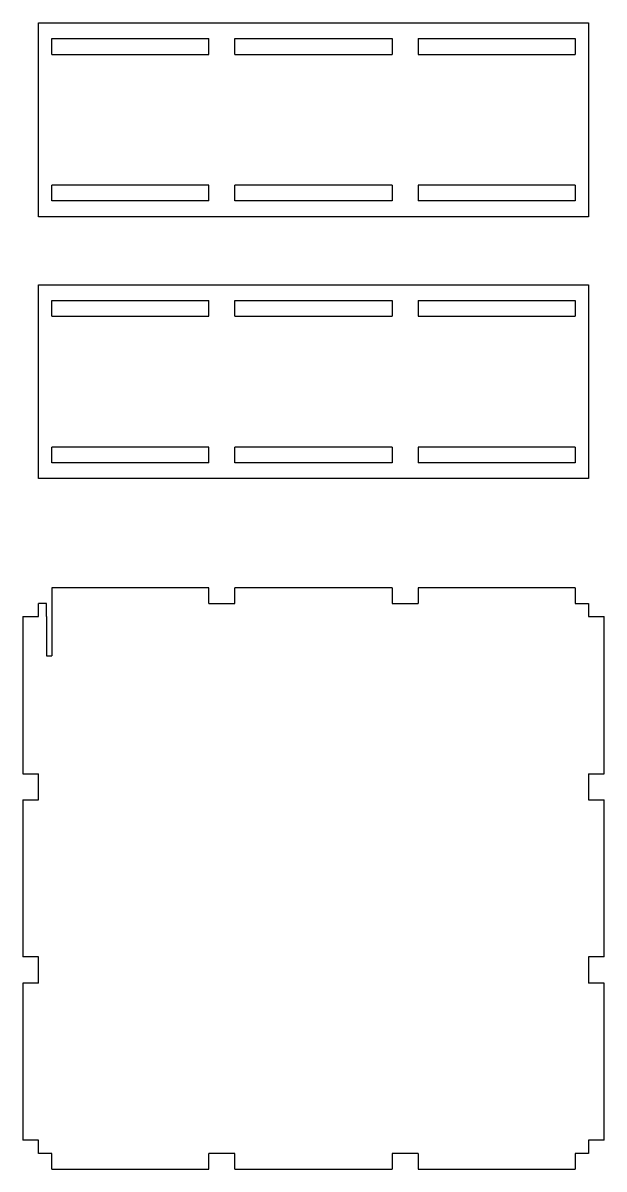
# Model space of a CAD drawing. Header units: millimetres. Extents: x 52 to 512, y 30 to 468.
# Drawn here: x 51.8 to 273.8, y 30 to 467.8 of the extents above; entities that cross this region are included whole.
import ezdxf

# ---------------------------------------------------------------- set-up
doc = ezdxf.new("R2010")
doc.units = ezdxf.units.MM

msp = doc.modelspace()

# ---------------------------------------------------------------- linework, layer by layer
for p, q in [((57.77, 393.77), (57.77, 467.77)), ((57.77, 467.77), (267.77, 467.77)), ((267.77, 467.77), (267.77, 393.77)), ((62.77, 455.77), (62.77, 461.77)), ((62.77, 461.77), (122.77, 461.77)), ((122.77, 455.77), (122.77, 461.77)), ((132.77, 455.77), (132.77, 461.77)), ((132.77, 461.77), (192.77, 461.77)), ((192.77, 461.77), (192.77, 455.77)), ((202.77, 461.77), (262.77, 461.77)), ((202.77, 461.77), (202.77, 455.77)), ((262.77, 461.77), (262.77, 455.77)), ((62.77, 455.77), (122.77, 455.77)), ((132.77, 455.77), (192.77, 455.77)), ((202.77, 455.77), (262.77, 455.77)), ((122.77, 405.77), (62.77, 405.77)), ((62.77, 399.77), (62.77, 405.77)), ((122.77, 399.77), (122.77, 405.77)), ((192.77, 405.77), (132.77, 405.77)), ((132.77, 399.77), (132.77, 405.77)), ((192.77, 405.77), (192.77, 399.77)), ((262.77, 405.77), (202.77, 405.77)), ((202.77, 405.77), (202.77, 399.77)), ((262.77, 405.77), (262.77, 399.77)), ((122.77, 399.77), (62.77, 399.77)), ((192.77, 399.77), (132.77, 399.77)), ((262.77, 399.77), (202.77, 399.77)), ((267.77, 393.77), (57.77, 393.77)), ((57.77, 293.77), (57.77, 367.77)), ((57.77, 367.77), (267.77, 367.77)), ((267.77, 367.77), (267.77, 293.77)), ((62.77, 361.77), (122.77, 361.77)), ((62.77, 355.77), (62.77, 361.77)), ((122.77, 355.77), (122.77, 361.77)), ((132.77, 355.77), (132.77, 361.77)), ((132.77, 361.77), (192.77, 361.77)), ((192.77, 361.77), (192.77, 355.77)), ((202.77, 361.77), (202.77, 355.77)), ((202.77, 361.77), (262.77, 361.77)), ((262.77, 361.77), (262.77, 355.77)), ((62.77, 355.77), (122.77, 355.77)), ((132.77, 355.77), (192.77, 355.77)), ((202.77, 355.77), (262.77, 355.77)), ((62.77, 299.77), (62.77, 305.77)), ((122.77, 305.77), (62.77, 305.77)), ((122.77, 299.77), (122.77, 305.77)), ((132.77, 299.77), (132.77, 305.77)), ((192.77, 305.77), (132.77, 305.77)), ((192.77, 305.77), (192.77, 299.77)), ((262.77, 305.77), (202.77, 305.77)), ((202.77, 305.77), (202.77, 299.77)), ((262.77, 305.77), (262.77, 299.77)), ((122.77, 299.77), (62.77, 299.77)), ((192.77, 299.77), (132.77, 299.77)), ((262.77, 299.77), (202.77, 299.77)), ((267.77, 293.77), (57.77, 293.77)), ((122.77, 252.02), (62.77, 252.02)), ((62.77, 252.02), (62.77, 226.02)), ((122.77, 246.02), (122.77, 252.02)), ((192.77, 252.02), (132.77, 252.02)), ((132.77, 246.02), (132.77, 252.02)), ((192.77, 252.02), (192.77, 246.02)), ((262.77, 252.02), (202.77, 252.02)), ((202.77, 252.02), (202.77, 246.02)), ((262.77, 252.02), (262.77, 246.02)), ((57.77, 241.02), (57.77, 246.02)), ((60.77, 246.02), (57.77, 246.02)), ((60.77, 241.02), (60.77, 246.02)), ((122.77, 246.02), (132.77, 246.02)), ((192.77, 246.02), (202.77, 246.02)), ((262.77, 246.02), (267.77, 246.02)), ((267.77, 246.02), (267.77, 241.02)), ((51.77, 241.02), (51.77, 181.02)), ((51.77, 241.02), (57.77, 241.02)), ((60.77, 241.02), (60.77, 226.02)), ((267.77, 241.02), (273.77, 241.02)), ((273.77, 181.02), (273.77, 241.02)), ((60.77, 226.02), (62.77, 226.02)), ((51.77, 181.02), (57.77, 181.02)), ((57.77, 171.02), (57.77, 181.02)), ((267.77, 181.02), (273.77, 181.02)), ((267.77, 181.02), (267.77, 171.02)), ((51.77, 171.02), (57.77, 171.02)), ((51.77, 171.02), (51.77, 111.02)), ((267.77, 171.02), (273.77, 171.02)), ((273.77, 111.02), (273.77, 171.02)), ((57.77, 111.02), (51.77, 111.02)), ((57.77, 101.02), (57.77, 111.02)), ((273.77, 111.02), (267.77, 111.02)), ((267.77, 111.02), (267.77, 101.02)), ((51.77, 101.02), (51.77, 41.02)), ((57.77, 101.02), (51.77, 101.02)), ((273.77, 101.02), (267.77, 101.02)), ((273.77, 41.02), (273.77, 101.02)), ((57.77, 41.02), (51.77, 41.02)), ((57.77, 36.02), (57.77, 41.02)), ((273.77, 41.02), (267.77, 41.02)), ((267.77, 41.02), (267.77, 36.02)), ((62.77, 36.02), (57.77, 36.02)), ((62.77, 30.02), (62.77, 36.02)), ((122.77, 30.02), (122.77, 36.02)), ((132.77, 36.02), (122.77, 36.02)), ((132.77, 30.02), (132.77, 36.02)), ((192.77, 36.02), (192.77, 30.02)), ((202.77, 36.02), (192.77, 36.02)), ((202.77, 36.02), (202.77, 30.02)), ((267.77, 36.02), (262.77, 36.02)), ((262.77, 36.02), (262.77, 30.02)), ((62.77, 30.02), (122.77, 30.02)), ((132.77, 30.02), (192.77, 30.02)), ((202.77, 30.02), (262.77, 30.02))]:
    msp.add_line(p, q)

doc.saveas('drawing.dxf')
